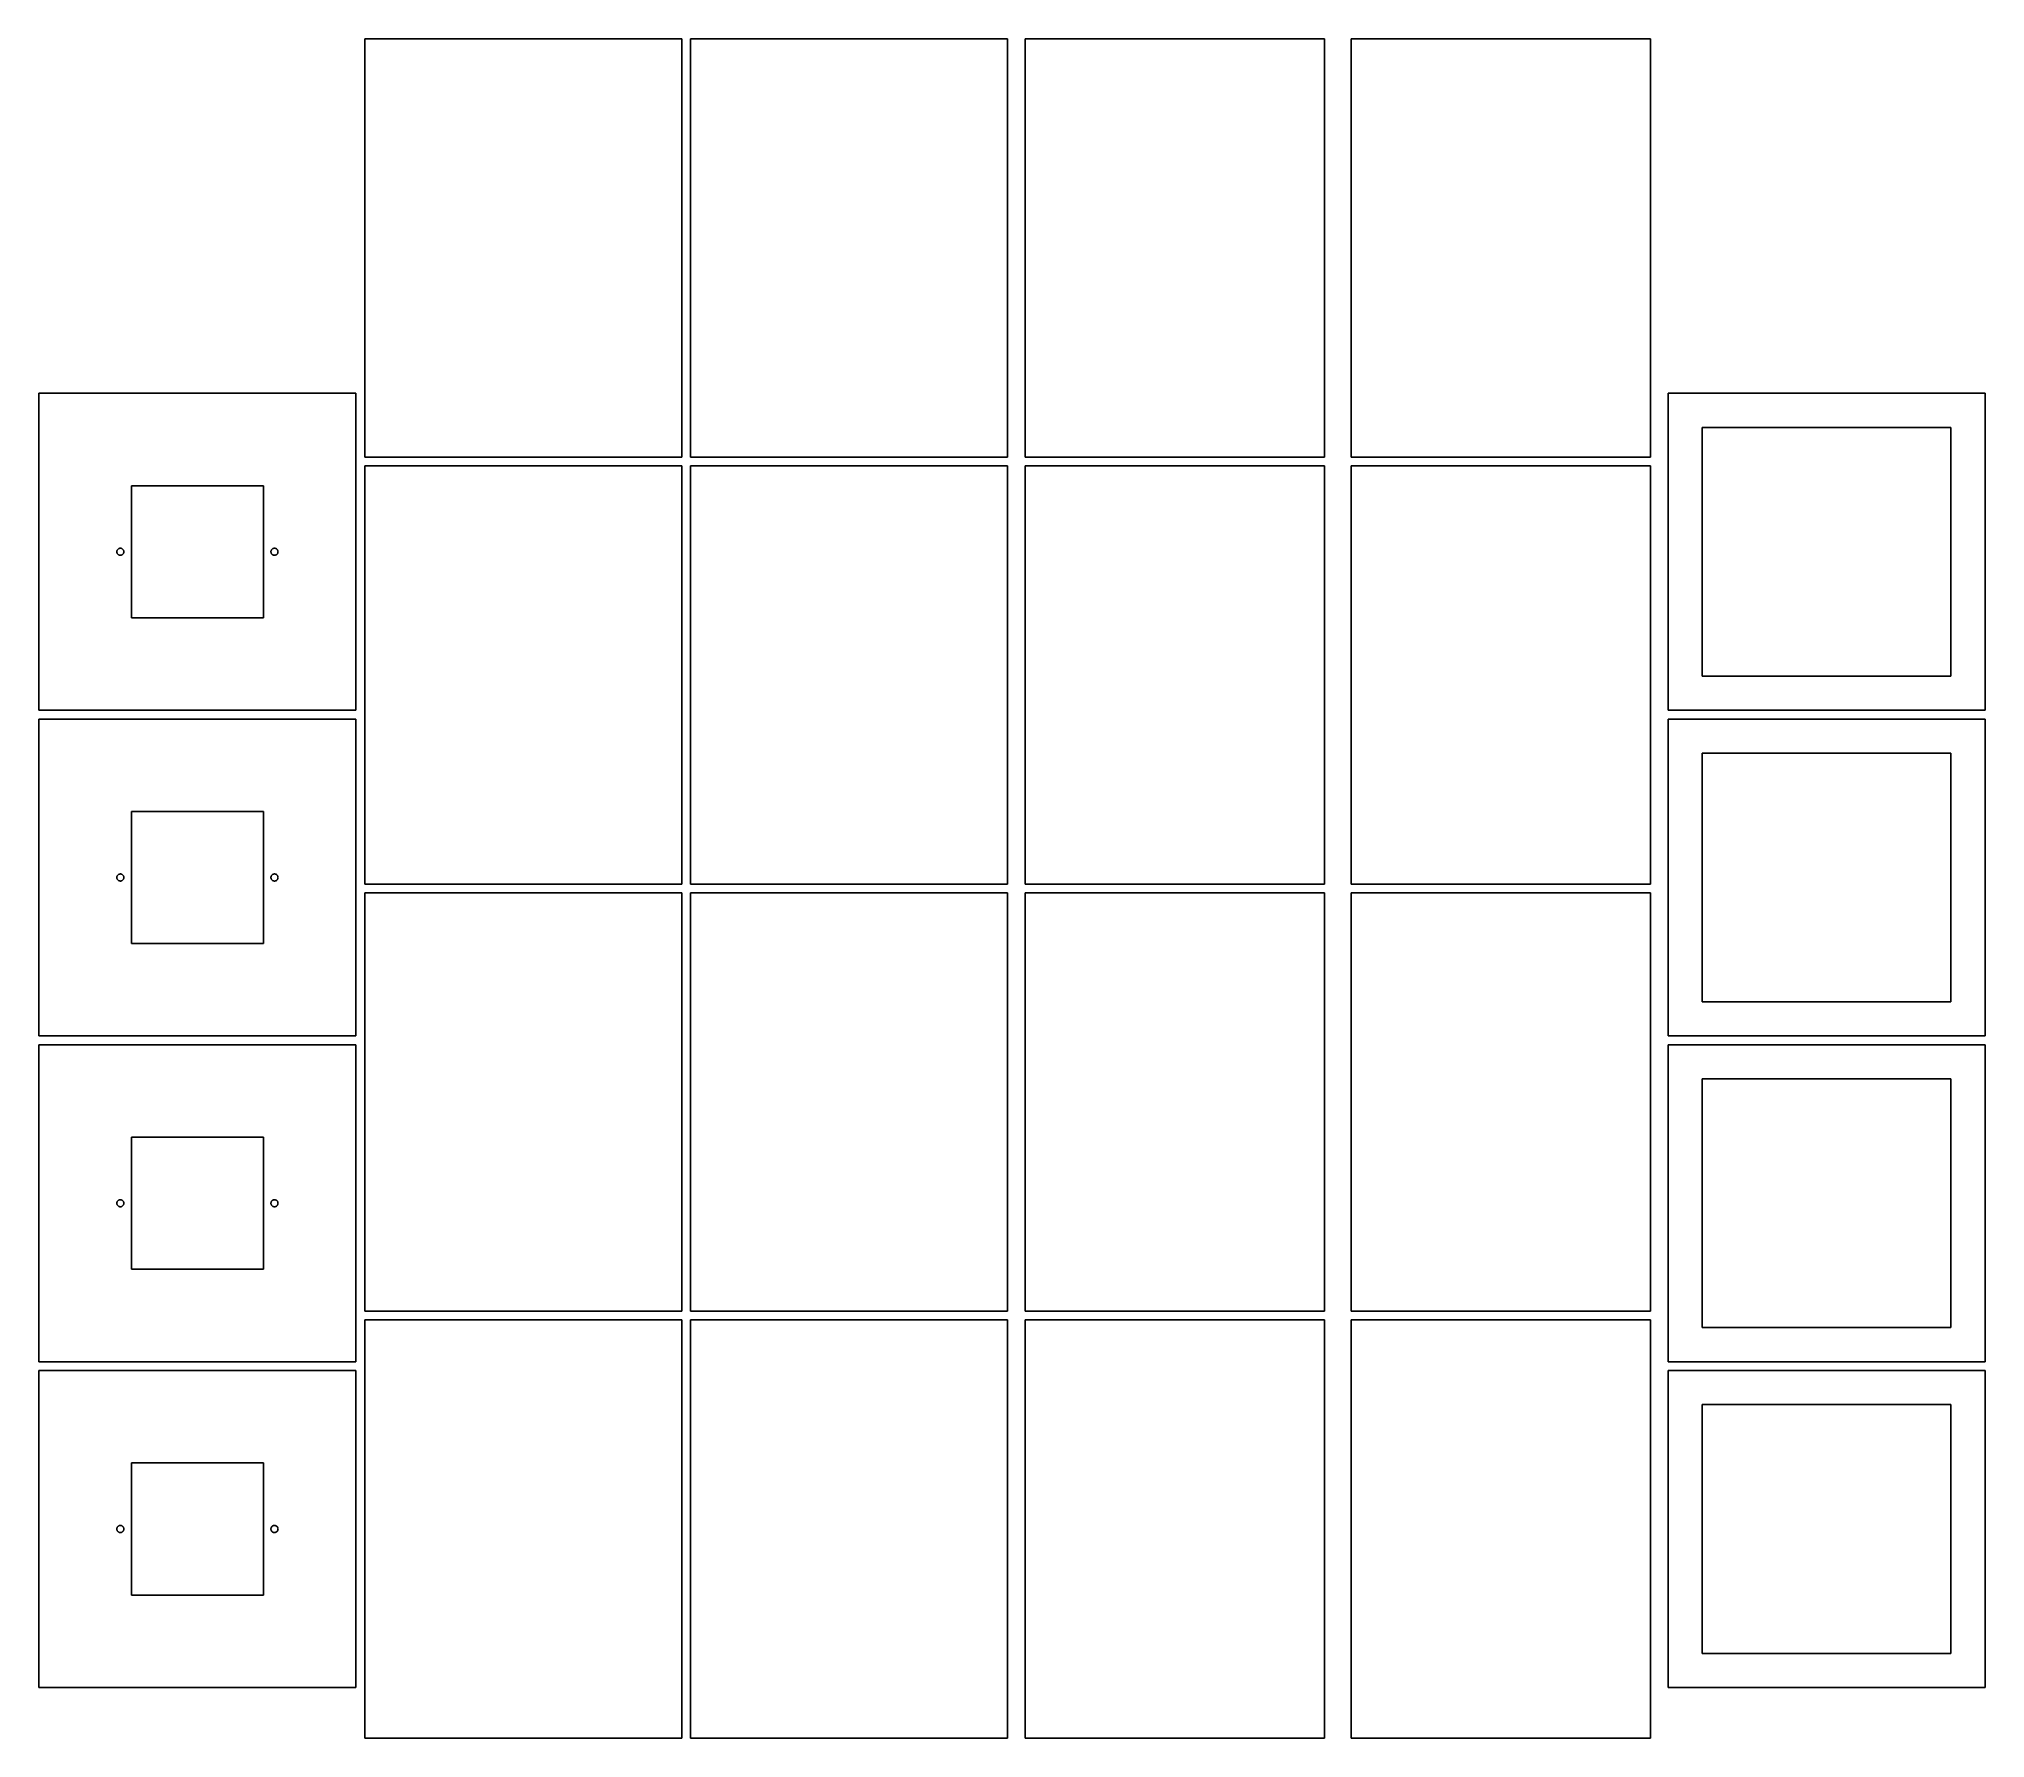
# Model space of a CAD drawing. Header units: metres. Extents: x -36 to 406, y -48 to 338.
import ezdxf

# ---------------------------------------------------------------- set-up
doc = ezdxf.new("R2010")
doc.units = ezdxf.units.M

msp = doc.modelspace()

# ---------------------------------------------------------------- linework, layer by layer
for p, q in [((110, 338.5), (38, 338.5)), ((38, 338.5), (38, 243.5)), ((110, 243.5), (110, 338.5)), ((184, 338.5), (112, 338.5)), ((112, 338.5), (112, 243.5)), ((184, 243.5), (184, 338.5)), ((256, 338.5), (188, 338.5)), ((188, 338.5), (188, 243.5)), ((256, 243.5), (256, 338.5)), ((330, 338.5), (262, 338.5)), ((262, 338.5), (262, 243.5)), ((330, 243.5), (330, 338.5)), ((36, 258), (-36, 258)), ((-36, 258), (-36, 186)), ((36, 186), (36, 258)), ((406, 258), (334, 258)), ((334, 258), (334, 186)), ((406, 186), (406, 258)), ((341.75, 193.75), (341.75, 250.25)), ((341.75, 250.25), (398.25, 250.25)), ((398.25, 250.25), (398.25, 193.75)), ((38, 243.5), (110, 243.5)), ((112, 243.5), (184, 243.5)), ((188, 243.5), (256, 243.5)), ((262, 243.5), (330, 243.5)), ((110, 241.5), (38, 241.5)), ((38, 241.5), (38, 146.5)), ((110, 146.5), (110, 241.5)), ((184, 241.5), (112, 241.5)), ((112, 241.5), (112, 146.5)), ((184, 146.5), (184, 241.5)), ((256, 241.5), (188, 241.5)), ((188, 241.5), (188, 146.5)), ((256, 146.5), (256, 241.5)), ((330, 241.5), (262, 241.5)), ((262, 241.5), (262, 146.5)), ((330, 146.5), (330, 241.5)), ((-15, 207), (-15, 237)), ((-15, 237), (15, 237)), ((15, 237), (15, 207)), ((-18.3, 222), (-18.2937, 222.1)), ((-18.2937, 221.9), (-18.3, 222)), ((-18.2937, 222.1), (-18.2749, 222.199)), ((-18.2749, 221.801), (-18.2937, 221.9)), ((-18.2749, 222.199), (-18.2438, 222.294)), ((-18.2438, 221.706), (-18.2749, 221.801)), ((-18.2438, 222.294), (-18.201, 222.385)), ((-18.201, 221.615), (-18.2438, 221.706)), ((-18.201, 222.385), (-18.1472, 222.47)), ((-18.1472, 221.53), (-18.201, 221.615)), ((-18.1472, 222.47), (-18.0832, 222.548)), ((-18.0832, 221.452), (-18.1472, 221.53)), ((-18.0832, 222.548), (-18.0099, 222.616)), ((-18.0099, 221.384), (-18.0832, 221.452)), ((-18.0099, 222.616), (-17.9286, 222.675)), ((-17.9286, 221.325), (-18.0099, 221.384)), ((-17.9286, 222.675), (-17.8406, 222.724)), ((-17.8406, 221.276), (-17.9286, 221.325)), ((-17.8406, 222.724), (-17.7472, 222.761)), ((-17.7472, 221.239), (-17.8406, 221.276)), ((-17.7472, 222.761), (-17.6499, 222.786)), ((-17.6499, 221.214), (-17.7472, 221.239)), ((-17.6499, 222.786), (-17.5502, 222.798)), ((-17.5502, 221.202), (-17.6499, 221.214)), ((-17.5502, 222.798), (-17.4498, 222.798)), ((-17.4498, 221.202), (-17.5502, 221.202)), ((-17.4498, 222.798), (-17.3501, 222.786)), ((-17.3501, 221.214), (-17.4498, 221.202)), ((-17.3501, 222.786), (-17.2528, 222.761)), ((-17.2528, 221.239), (-17.3501, 221.214)), ((-17.2528, 222.761), (-17.1594, 222.724)), ((-17.1594, 221.276), (-17.2528, 221.239)), ((-17.1594, 222.724), (-17.0713, 222.675)), ((-17.0713, 221.325), (-17.1594, 221.276)), ((-17.0713, 222.675), (-16.9901, 222.616)), ((-16.9901, 221.384), (-17.0713, 221.325)), ((-16.9901, 222.616), (-16.9168, 222.548)), ((-16.9168, 221.452), (-16.9901, 221.384)), ((-16.9168, 222.548), (-16.8528, 222.47)), ((-16.8528, 221.53), (-16.9168, 221.452)), ((-16.8528, 222.47), (-16.799, 222.385)), ((-16.799, 221.615), (-16.8528, 221.53)), ((-16.799, 222.385), (-16.7562, 222.294)), ((-16.7562, 221.706), (-16.799, 221.615)), ((-16.7562, 222.294), (-16.7251, 222.199)), ((-16.7251, 221.801), (-16.7562, 221.706)), ((-16.7251, 222.199), (-16.7063, 222.1)), ((-16.7063, 221.9), (-16.7251, 221.801)), ((-16.7063, 222.1), (-16.7, 222)), ((-16.7, 222), (-16.7063, 221.9)), ((16.7, 222), (16.7063, 222.1)), ((16.7063, 221.9), (16.7, 222)), ((16.7063, 222.1), (16.7251, 222.199)), ((16.7251, 221.801), (16.7063, 221.9)), ((16.7251, 222.199), (16.7562, 222.294)), ((16.7562, 221.706), (16.7251, 221.801)), ((16.7562, 222.294), (16.799, 222.385)), ((16.799, 221.615), (16.7562, 221.706)), ((16.799, 222.385), (16.8528, 222.47)), ((16.8528, 221.53), (16.799, 221.615)), ((16.8528, 222.47), (16.9168, 222.548)), ((16.9168, 221.452), (16.8528, 221.53)), ((16.9168, 222.548), (16.9901, 222.616)), ((16.9901, 221.384), (16.9168, 221.452)), ((16.9901, 222.616), (17.0713, 222.675)), ((17.0713, 221.325), (16.9901, 221.384)), ((17.0713, 222.675), (17.1594, 222.724)), ((17.1594, 221.276), (17.0713, 221.325)), ((17.1594, 222.724), (17.2528, 222.761)), ((17.2528, 221.239), (17.1594, 221.276)), ((17.2528, 222.761), (17.3501, 222.786)), ((17.3501, 221.214), (17.2528, 221.239)), ((17.3501, 222.786), (17.4498, 222.798)), ((17.4498, 221.202), (17.3501, 221.214)), ((17.4498, 222.798), (17.5502, 222.798)), ((17.5502, 221.202), (17.4498, 221.202)), ((17.5502, 222.798), (17.6499, 222.786)), ((17.6499, 221.214), (17.5502, 221.202)), ((17.6499, 222.786), (17.7472, 222.761)), ((17.7472, 221.239), (17.6499, 221.214)), ((17.7472, 222.761), (17.8406, 222.724)), ((17.8406, 221.276), (17.7472, 221.239)), ((17.8406, 222.724), (17.9286, 222.675)), ((17.9286, 221.325), (17.8406, 221.276)), ((17.9286, 222.675), (18.0099, 222.616)), ((18.0099, 221.384), (17.9286, 221.325)), ((18.0099, 222.616), (18.0832, 222.548)), ((18.0832, 221.452), (18.0099, 221.384)), ((18.0832, 222.548), (18.1472, 222.47)), ((18.1472, 221.53), (18.0832, 221.452)), ((18.1472, 222.47), (18.201, 222.385)), ((18.201, 221.615), (18.1472, 221.53)), ((18.201, 222.385), (18.2438, 222.294)), ((18.2438, 221.706), (18.201, 221.615)), ((18.2438, 222.294), (18.2749, 222.199)), ((18.2749, 221.801), (18.2438, 221.706)), ((18.2749, 222.199), (18.2937, 222.1)), ((18.2937, 221.9), (18.2749, 221.801)), ((18.2937, 222.1), (18.3, 222)), ((18.3, 222), (18.2937, 221.9)), ((15, 207), (-15, 207)), ((398.25, 193.75), (341.75, 193.75)), ((-36, 186), (36, 186)), ((334, 186), (406, 186)), ((36, 184), (-36, 184)), ((-36, 184), (-36, 112)), ((36, 112), (36, 184)), ((406, 184), (334, 184)), ((334, 184), (334, 112)), ((406, 112), (406, 184)), ((341.75, 119.75), (341.75, 176.25)), ((341.75, 176.25), (398.25, 176.25)), ((398.25, 176.25), (398.25, 119.75)), ((-15, 133), (-15, 163)), ((-15, 163), (15, 163)), ((15, 163), (15, 133)), ((-18.3, 148), (-18.2937, 148.1)), ((-18.2937, 147.9), (-18.3, 148)), ((-18.2937, 148.1), (-18.2749, 148.199)), ((-18.2749, 147.801), (-18.2937, 147.9)), ((-18.2749, 148.199), (-18.2438, 148.294)), ((-18.2438, 147.706), (-18.2749, 147.801)), ((-18.2438, 148.294), (-18.201, 148.385)), ((-18.201, 147.615), (-18.2438, 147.706)), ((-18.201, 148.385), (-18.1472, 148.47)), ((-18.1472, 147.53), (-18.201, 147.615)), ((-18.1472, 148.47), (-18.0832, 148.548)), ((-18.0832, 147.452), (-18.1472, 147.53)), ((-18.0832, 148.548), (-18.0099, 148.616)), ((-18.0099, 147.384), (-18.0832, 147.452)), ((-18.0099, 148.616), (-17.9286, 148.675)), ((-17.9286, 147.325), (-18.0099, 147.384)), ((-17.9286, 148.675), (-17.8406, 148.724)), ((-17.8406, 147.276), (-17.9286, 147.325)), ((-17.8406, 148.724), (-17.7472, 148.761)), ((-17.7472, 147.239), (-17.8406, 147.276)), ((-17.7472, 148.761), (-17.6499, 148.786)), ((-17.6499, 147.214), (-17.7472, 147.239)), ((-17.6499, 148.786), (-17.5502, 148.798)), ((-17.5502, 147.202), (-17.6499, 147.214)), ((-17.5502, 148.798), (-17.4498, 148.798)), ((-17.4498, 147.202), (-17.5502, 147.202)), ((-17.4498, 148.798), (-17.3501, 148.786)), ((-17.3501, 147.214), (-17.4498, 147.202)), ((-17.3501, 148.786), (-17.2528, 148.761)), ((-17.2528, 147.239), (-17.3501, 147.214)), ((-17.2528, 148.761), (-17.1594, 148.724)), ((-17.1594, 147.276), (-17.2528, 147.239)), ((-17.1594, 148.724), (-17.0713, 148.675)), ((-17.0713, 147.325), (-17.1594, 147.276)), ((-17.0713, 148.675), (-16.9901, 148.616)), ((-16.9901, 147.384), (-17.0713, 147.325)), ((-16.9901, 148.616), (-16.9168, 148.548)), ((-16.9168, 147.452), (-16.9901, 147.384)), ((-16.9168, 148.548), (-16.8528, 148.47)), ((-16.8528, 147.53), (-16.9168, 147.452)), ((-16.8528, 148.47), (-16.799, 148.385)), ((-16.799, 147.615), (-16.8528, 147.53)), ((-16.799, 148.385), (-16.7562, 148.294)), ((-16.7562, 147.706), (-16.799, 147.615)), ((-16.7562, 148.294), (-16.7251, 148.199)), ((-16.7251, 147.801), (-16.7562, 147.706)), ((-16.7251, 148.199), (-16.7063, 148.1)), ((-16.7063, 147.9), (-16.7251, 147.801)), ((-16.7063, 148.1), (-16.7, 148)), ((-16.7, 148), (-16.7063, 147.9)), ((16.7, 148), (16.7063, 148.1)), ((16.7063, 147.9), (16.7, 148)), ((16.7063, 148.1), (16.7251, 148.199)), ((16.7251, 147.801), (16.7063, 147.9)), ((16.7251, 148.199), (16.7562, 148.294)), ((16.7562, 147.706), (16.7251, 147.801)), ((16.7562, 148.294), (16.799, 148.385)), ((16.799, 147.615), (16.7562, 147.706)), ((16.799, 148.385), (16.8528, 148.47)), ((16.8528, 147.53), (16.799, 147.615)), ((16.8528, 148.47), (16.9168, 148.548)), ((16.9168, 147.452), (16.8528, 147.53)), ((16.9168, 148.548), (16.9901, 148.616)), ((16.9901, 147.384), (16.9168, 147.452)), ((16.9901, 148.616), (17.0713, 148.675)), ((17.0713, 147.325), (16.9901, 147.384)), ((17.0713, 148.675), (17.1594, 148.724)), ((17.1594, 147.276), (17.0713, 147.325)), ((17.1594, 148.724), (17.2528, 148.761)), ((17.2528, 147.239), (17.1594, 147.276)), ((17.2528, 148.761), (17.3501, 148.786)), ((17.3501, 147.214), (17.2528, 147.239)), ((17.3501, 148.786), (17.4498, 148.798)), ((17.4498, 147.202), (17.3501, 147.214)), ((17.4498, 148.798), (17.5502, 148.798)), ((17.5502, 147.202), (17.4498, 147.202)), ((17.5502, 148.798), (17.6499, 148.786)), ((17.6499, 147.214), (17.5502, 147.202)), ((17.6499, 148.786), (17.7472, 148.761)), ((17.7472, 147.239), (17.6499, 147.214)), ((17.7472, 148.761), (17.8406, 148.724)), ((17.8406, 147.276), (17.7472, 147.239)), ((17.8406, 148.724), (17.9286, 148.675)), ((17.9286, 147.325), (17.8406, 147.276)), ((17.9286, 148.675), (18.0099, 148.616)), ((18.0099, 147.384), (17.9286, 147.325)), ((18.0099, 148.616), (18.0832, 148.548)), ((18.0832, 147.452), (18.0099, 147.384)), ((18.0832, 148.548), (18.1472, 148.47)), ((18.1472, 147.53), (18.0832, 147.452)), ((18.1472, 148.47), (18.201, 148.385)), ((18.201, 147.615), (18.1472, 147.53)), ((18.201, 148.385), (18.2438, 148.294)), ((18.2438, 147.706), (18.201, 147.615)), ((18.2438, 148.294), (18.2749, 148.199)), ((18.2749, 147.801), (18.2438, 147.706)), ((18.2749, 148.199), (18.2937, 148.1)), ((18.2937, 147.9), (18.2749, 147.801)), ((18.2937, 148.1), (18.3, 148)), ((18.3, 148), (18.2937, 147.9)), ((38, 146.5), (110, 146.5)), ((112, 146.5), (184, 146.5)), ((188, 146.5), (256, 146.5)), ((262, 146.5), (330, 146.5)), ((110, 144.5), (38, 144.5)), ((38, 144.5), (38, 49.5)), ((110, 49.5), (110, 144.5)), ((184, 144.5), (112, 144.5)), ((112, 144.5), (112, 49.5)), ((184, 49.5), (184, 144.5)), ((256, 144.5), (188, 144.5)), ((188, 144.5), (188, 49.5)), ((256, 49.5), (256, 144.5)), ((330, 144.5), (262, 144.5)), ((262, 144.5), (262, 49.5)), ((330, 49.5), (330, 144.5)), ((15, 133), (-15, 133)), ((398.25, 119.75), (341.75, 119.75)), ((-36, 112), (36, 112)), ((334, 112), (406, 112)), ((36, 110), (-36, 110)), ((-36, 110), (-36, 38)), ((36, 38), (36, 110)), ((406, 110), (334, 110)), ((334, 110), (334, 38)), ((406, 38), (406, 110)), ((341.75, 45.75), (341.75, 102.25)), ((341.75, 102.25), (398.25, 102.25)), ((398.25, 102.25), (398.25, 45.75)), ((-15, 59), (-15, 89)), ((-15, 89), (15, 89)), ((15, 89), (15, 59)), ((-18.3, 74), (-18.2937, 74.1003)), ((-18.2937, 73.8997), (-18.3, 74)), ((-18.2937, 74.1003), (-18.2749, 74.1989)), ((-18.2749, 73.8011), (-18.2937, 73.8997)), ((-18.2749, 74.1989), (-18.2438, 74.2945)), ((-18.2438, 73.7055), (-18.2749, 73.8011)), ((-18.2438, 74.2945), (-18.201, 74.3854)), ((-18.201, 73.6146), (-18.2438, 73.7055)), ((-18.201, 74.3854), (-18.1472, 74.4702)), ((-18.1472, 73.5298), (-18.201, 73.6146)), ((-18.1472, 74.4702), (-18.0832, 74.5476)), ((-18.0832, 73.4524), (-18.1472, 73.5298)), ((-18.0832, 74.5476), (-18.0099, 74.6164)), ((-18.0099, 73.3836), (-18.0832, 73.4524)), ((-18.0099, 74.6164), (-17.9286, 74.6755)), ((-17.9286, 73.3245), (-18.0099, 73.3836)), ((-17.9286, 74.6755), (-17.8406, 74.7238)), ((-17.8406, 73.2762), (-17.9286, 73.3245)), ((-17.8406, 74.7238), (-17.7472, 74.7608)), ((-17.7472, 73.2392), (-17.8406, 73.2762)), ((-17.7472, 74.7608), (-17.6499, 74.7858)), ((-17.6499, 73.2142), (-17.7472, 73.2392)), ((-17.6499, 74.7858), (-17.5502, 74.7984)), ((-17.5502, 73.2016), (-17.6499, 73.2142)), ((-17.5502, 74.7984), (-17.4498, 74.7984)), ((-17.4498, 73.2016), (-17.5502, 73.2016)), ((-17.4498, 74.7984), (-17.3501, 74.7858)), ((-17.3501, 73.2142), (-17.4498, 73.2016)), ((-17.3501, 74.7858), (-17.2528, 74.7608)), ((-17.2528, 73.2392), (-17.3501, 73.2142)), ((-17.2528, 74.7608), (-17.1594, 74.7238)), ((-17.1594, 73.2762), (-17.2528, 73.2392)), ((-17.1594, 74.7238), (-17.0713, 74.6755)), ((-17.0713, 73.3245), (-17.1594, 73.2762)), ((-17.0713, 74.6755), (-16.9901, 74.6164)), ((-16.9901, 73.3836), (-17.0713, 73.3245)), ((-16.9901, 74.6164), (-16.9168, 74.5476)), ((-16.9168, 73.4524), (-16.9901, 73.3836)), ((-16.9168, 74.5476), (-16.8528, 74.4702)), ((-16.8528, 73.5298), (-16.9168, 73.4524)), ((-16.8528, 74.4702), (-16.799, 74.3854)), ((-16.799, 73.6146), (-16.8528, 73.5298)), ((-16.799, 74.3854), (-16.7562, 74.2945)), ((-16.7562, 73.7055), (-16.799, 73.6146)), ((-16.7562, 74.2945), (-16.7251, 74.1989)), ((-16.7251, 73.8011), (-16.7562, 73.7055)), ((-16.7251, 74.1989), (-16.7063, 74.1003)), ((-16.7063, 73.8997), (-16.7251, 73.8011)), ((-16.7063, 74.1003), (-16.7, 74)), ((-16.7, 74), (-16.7063, 73.8997)), ((16.7, 74), (16.7063, 74.1003)), ((16.7063, 73.8997), (16.7, 74)), ((16.7063, 74.1003), (16.7251, 74.1989)), ((16.7251, 73.8011), (16.7063, 73.8997)), ((16.7251, 74.1989), (16.7562, 74.2945)), ((16.7562, 73.7055), (16.7251, 73.8011)), ((16.7562, 74.2945), (16.799, 74.3854)), ((16.799, 73.6146), (16.7562, 73.7055)), ((16.799, 74.3854), (16.8528, 74.4702)), ((16.8528, 73.5298), (16.799, 73.6146)), ((16.8528, 74.4702), (16.9168, 74.5476)), ((16.9168, 73.4524), (16.8528, 73.5298)), ((16.9168, 74.5476), (16.9901, 74.6164)), ((16.9901, 73.3836), (16.9168, 73.4524)), ((16.9901, 74.6164), (17.0713, 74.6755)), ((17.0713, 73.3245), (16.9901, 73.3836)), ((17.0713, 74.6755), (17.1594, 74.7238)), ((17.1594, 73.2762), (17.0713, 73.3245)), ((17.1594, 74.7238), (17.2528, 74.7608)), ((17.2528, 73.2392), (17.1594, 73.2762)), ((17.2528, 74.7608), (17.3501, 74.7858)), ((17.3501, 73.2142), (17.2528, 73.2392)), ((17.3501, 74.7858), (17.4498, 74.7984)), ((17.4498, 73.2016), (17.3501, 73.2142)), ((17.4498, 74.7984), (17.5502, 74.7984)), ((17.5502, 73.2016), (17.4498, 73.2016)), ((17.5502, 74.7984), (17.6499, 74.7858)), ((17.6499, 73.2142), (17.5502, 73.2016)), ((17.6499, 74.7858), (17.7472, 74.7608)), ((17.7472, 73.2392), (17.6499, 73.2142)), ((17.7472, 74.7608), (17.8406, 74.7238)), ((17.8406, 73.2762), (17.7472, 73.2392)), ((17.8406, 74.7238), (17.9286, 74.6755)), ((17.9286, 73.3245), (17.8406, 73.2762)), ((17.9286, 74.6755), (18.0099, 74.6164)), ((18.0099, 73.3836), (17.9286, 73.3245)), ((18.0099, 74.6164), (18.0832, 74.5476)), ((18.0832, 73.4524), (18.0099, 73.3836)), ((18.0832, 74.5476), (18.1472, 74.4702)), ((18.1472, 73.5298), (18.0832, 73.4524)), ((18.1472, 74.4702), (18.201, 74.3854)), ((18.201, 73.6146), (18.1472, 73.5298)), ((18.201, 74.3854), (18.2438, 74.2945)), ((18.2438, 73.7055), (18.201, 73.6146)), ((18.2438, 74.2945), (18.2749, 74.1989)), ((18.2749, 73.8011), (18.2438, 73.7055)), ((18.2749, 74.1989), (18.2937, 74.1003)), ((18.2937, 73.8997), (18.2749, 73.8011)), ((18.2937, 74.1003), (18.3, 74)), ((18.3, 74), (18.2937, 73.8997)), ((15, 59), (-15, 59)), ((38, 49.5), (110, 49.5)), ((112, 49.5), (184, 49.5)), ((188, 49.5), (256, 49.5)), ((262, 49.5), (330, 49.5)), ((110, 47.5), (38, 47.5)), ((38, 47.5), (38, -47.5)), ((110, -47.5), (110, 47.5)), ((184, 47.5), (112, 47.5)), ((112, 47.5), (112, -47.5)), ((184, -47.5), (184, 47.5)), ((256, 47.5), (188, 47.5)), ((188, 47.5), (188, -47.5)), ((256, -47.5), (256, 47.5)), ((330, 47.5), (262, 47.5)), ((262, 47.5), (262, -47.5)), ((330, -47.5), (330, 47.5)), ((398.25, 45.75), (341.75, 45.75)), ((-36, 38), (36, 38)), ((36, 36), (-36, 36)), ((-36, 36), (-36, -36)), ((36, -36), (36, 36)), ((334, 38), (406, 38)), ((406, 36), (334, 36)), ((334, 36), (334, -36)), ((406, -36), (406, 36)), ((341.75, -28.25), (341.75, 28.25)), ((341.75, 28.25), (398.25, 28.25)), ((398.25, 28.25), (398.25, -28.25)), ((-15, -15), (-15, 15)), ((-15, 15), (15, 15)), ((15, 15), (15, -15)), ((-18.3, 0), (-18.2937, 0.100266)), ((-18.2937, -0.100266), (-18.3, 0)), ((-18.2937, 0.100266), (-18.2749, 0.198944)), ((-18.2749, 0.198944), (-18.2438, 0.294495)), ((-18.2438, 0.294495), (-18.201, 0.385391)), ((-18.201, 0.385391), (-18.1472, 0.470215)), ((-18.1472, 0.470215), (-18.0832, 0.547623)), ((-18.0832, 0.547623), (-18.0099, 0.616409)), ((-18.0099, 0.616409), (-17.9286, 0.675461)), ((-17.9286, 0.675461), (-17.8406, 0.723846)), ((-17.8406, 0.723846), (-17.7472, 0.760834)), ((-17.7472, 0.760834), (-17.6499, 0.785828)), ((-17.6499, 0.785828), (-17.5502, 0.798416)), ((-17.5502, 0.798416), (-17.4498, 0.798416)), ((-17.4498, 0.798416), (-17.3501, 0.785828)), ((-17.3501, 0.785828), (-17.2528, 0.760834)), ((-17.2528, 0.760834), (-17.1594, 0.723846)), ((-17.1594, 0.723846), (-17.0713, 0.675461)), ((-17.0713, 0.675461), (-16.9901, 0.616409)), ((-16.9901, 0.616409), (-16.9168, 0.547623)), ((-16.9168, 0.547623), (-16.8528, 0.470215)), ((-16.8528, 0.470215), (-16.799, 0.385391)), ((-16.799, 0.385391), (-16.7562, 0.294495)), ((-16.7562, 0.294495), (-16.7251, 0.198944)), ((-16.7251, 0.198944), (-16.7063, 0.100266)), ((-16.7063, 0.100266), (-16.7, 0)), ((-16.7, 0), (-16.7063, -0.100266)), ((16.7, 0), (16.7063, 0.100266)), ((16.7063, -0.100266), (16.7, 0)), ((16.7063, 0.100266), (16.7251, 0.198944)), ((16.7251, 0.198944), (16.7562, 0.294495)), ((16.7562, 0.294495), (16.799, 0.385391)), ((16.799, 0.385391), (16.8528, 0.470215)), ((16.8528, 0.470215), (16.9168, 0.547623)), ((16.9168, 0.547623), (16.9901, 0.616409)), ((16.9901, 0.616409), (17.0713, 0.675461)), ((17.0713, 0.675461), (17.1594, 0.723846)), ((17.1594, 0.723846), (17.2528, 0.760834)), ((17.2528, 0.760834), (17.3501, 0.785828)), ((17.3501, 0.785828), (17.4498, 0.798416)), ((17.4498, 0.798416), (17.5502, 0.798416)), ((17.5502, 0.798416), (17.6499, 0.785828)), ((17.6499, 0.785828), (17.7472, 0.760834)), ((17.7472, 0.760834), (17.8406, 0.723846)), ((17.8406, 0.723846), (17.9286, 0.675461)), ((17.9286, 0.675461), (18.0099, 0.616409)), ((18.0099, 0.616409), (18.0832, 0.547623)), ((18.0832, 0.547623), (18.1472, 0.470215)), ((18.1472, 0.470215), (18.201, 0.385391)), ((18.201, 0.385391), (18.2438, 0.294495)), ((18.2438, 0.294495), (18.2749, 0.198944)), ((18.2749, 0.198944), (18.2937, 0.100266)), ((18.2937, 0.100266), (18.3, 0)), ((18.3, 0), (18.2937, -0.100266)), ((-18.2749, -0.198944), (-18.2937, -0.100266)), ((-18.2438, -0.294495), (-18.2749, -0.198944)), ((-18.201, -0.385391), (-18.2438, -0.294495)), ((-18.1472, -0.470215), (-18.201, -0.385391)), ((-18.0832, -0.547623), (-18.1472, -0.470215)), ((-18.0099, -0.616409), (-18.0832, -0.547623)), ((-17.9286, -0.675461), (-18.0099, -0.616409)), ((-17.8406, -0.723846), (-17.9286, -0.675461)), ((-17.7472, -0.760834), (-17.8406, -0.723846)), ((-17.6499, -0.785828), (-17.7472, -0.760834)), ((-17.5502, -0.798416), (-17.6499, -0.785828)), ((-17.4498, -0.798416), (-17.5502, -0.798416)), ((-17.3501, -0.785828), (-17.4498, -0.798416)), ((-17.2528, -0.760834), (-17.3501, -0.785828)), ((-17.1594, -0.723846), (-17.2528, -0.760834)), ((-17.0713, -0.675461), (-17.1594, -0.723846)), ((-16.9901, -0.616409), (-17.0713, -0.675461)), ((-16.9168, -0.547623), (-16.9901, -0.616409)), ((-16.8528, -0.470215), (-16.9168, -0.547623)), ((-16.799, -0.385391), (-16.8528, -0.470215)), ((-16.7562, -0.294495), (-16.799, -0.385391)), ((-16.7251, -0.198944), (-16.7562, -0.294495)), ((-16.7063, -0.100266), (-16.7251, -0.198944)), ((16.7251, -0.198944), (16.7063, -0.100266)), ((16.7562, -0.294495), (16.7251, -0.198944)), ((16.799, -0.385391), (16.7562, -0.294495)), ((16.8528, -0.470215), (16.799, -0.385391)), ((16.9168, -0.547623), (16.8528, -0.470215)), ((16.9901, -0.616409), (16.9168, -0.547623)), ((17.0713, -0.675461), (16.9901, -0.616409)), ((17.1594, -0.723846), (17.0713, -0.675461)), ((17.2528, -0.760834), (17.1594, -0.723846)), ((17.3501, -0.785828), (17.2528, -0.760834)), ((17.4498, -0.798416), (17.3501, -0.785828)), ((17.5502, -0.798416), (17.4498, -0.798416)), ((17.6499, -0.785828), (17.5502, -0.798416)), ((17.7472, -0.760834), (17.6499, -0.785828)), ((17.8406, -0.723846), (17.7472, -0.760834)), ((17.9286, -0.675461), (17.8406, -0.723846)), ((18.0099, -0.616409), (17.9286, -0.675461)), ((18.0832, -0.547623), (18.0099, -0.616409)), ((18.1472, -0.470215), (18.0832, -0.547623)), ((18.201, -0.385391), (18.1472, -0.470215)), ((18.2438, -0.294495), (18.201, -0.385391)), ((18.2749, -0.198944), (18.2438, -0.294495)), ((18.2937, -0.100266), (18.2749, -0.198944)), ((15, -15), (-15, -15)), ((398.25, -28.25), (341.75, -28.25)), ((-36, -36), (36, -36)), ((334, -36), (406, -36)), ((38, -47.5), (110, -47.5)), ((112, -47.5), (184, -47.5)), ((188, -47.5), (256, -47.5)), ((262, -47.5), (330, -47.5))]:
    msp.add_line(p, q)

doc.saveas('drawing.dxf')
